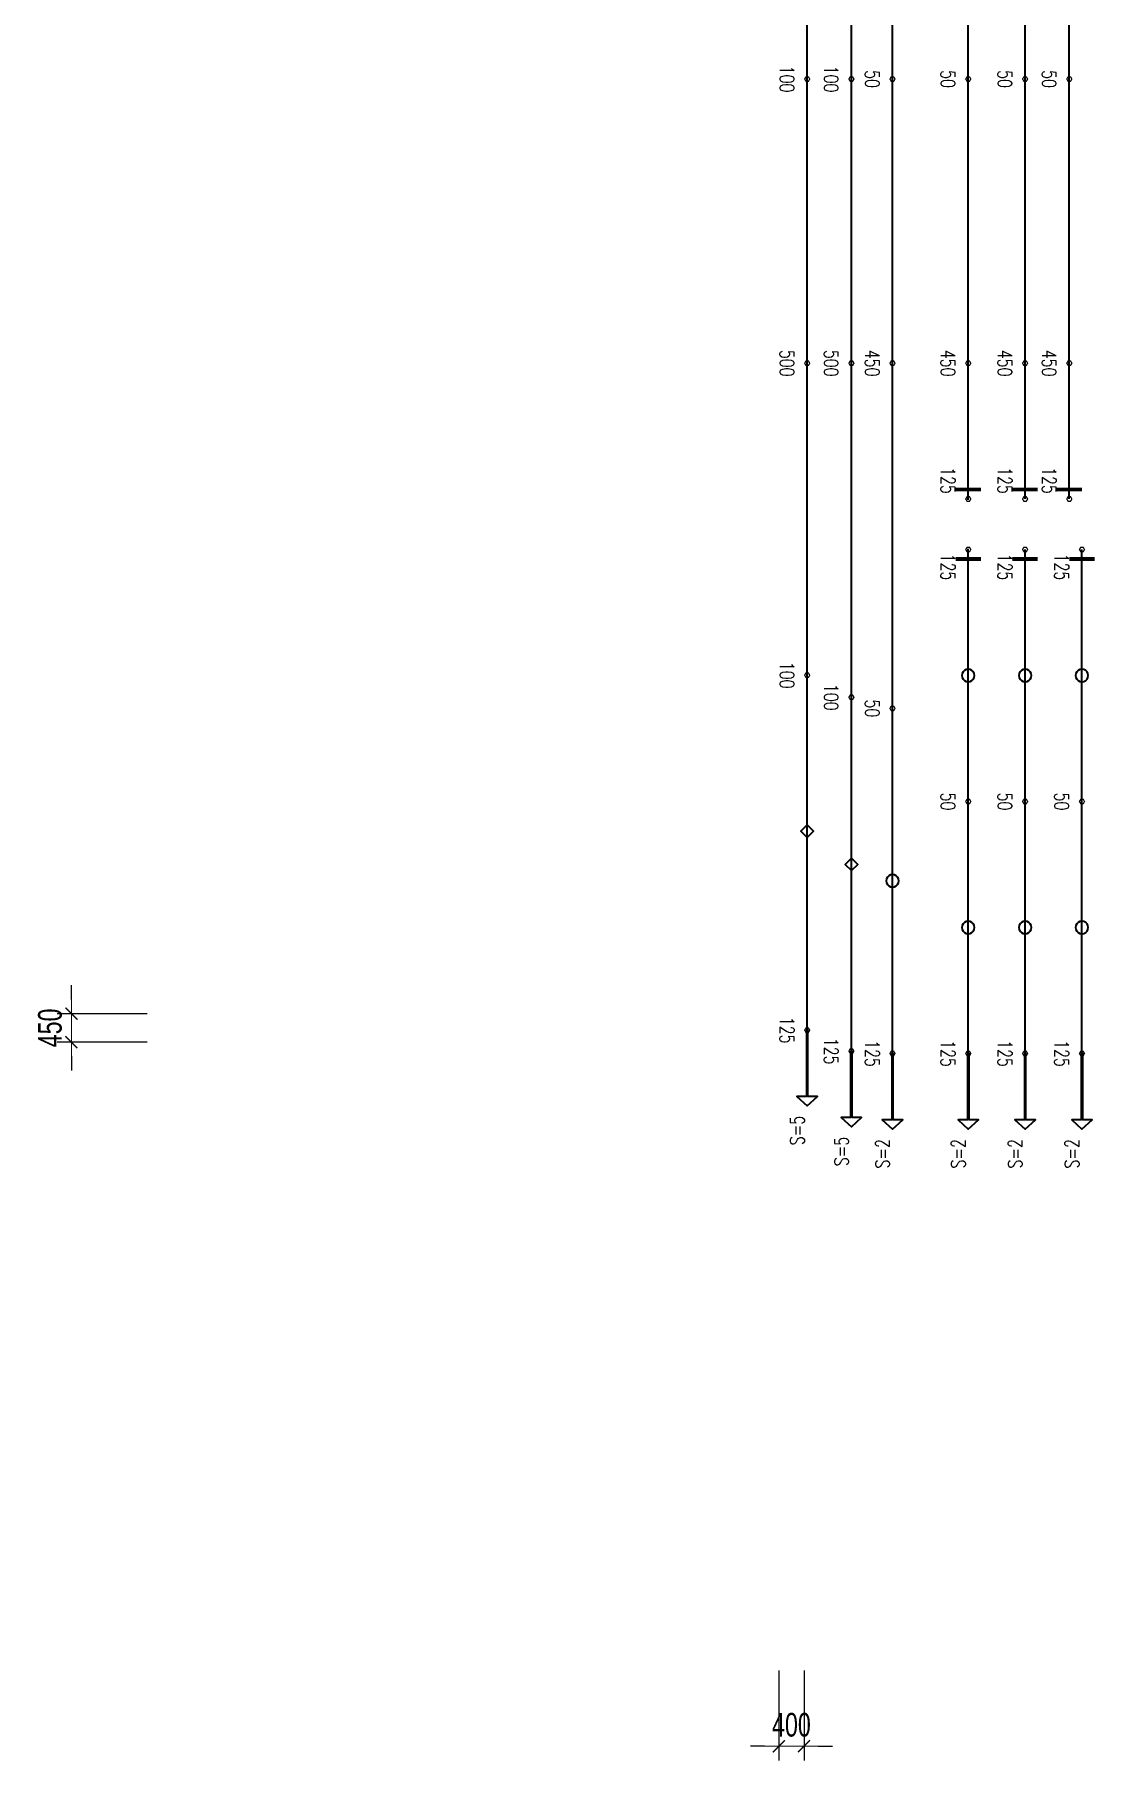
# Model space of a CAD drawing. Header units: millimetres. Extents: x 118516 to 587758, y -25561 to 50684.
# Drawn here: x 496966 to 513780, y -2925 to 24405 of the extents above; entities that cross this region are included whole.
import ezdxf

# ---------------------------------------------------------------- set-up
doc = ezdxf.new("R2010")
doc.units = ezdxf.units.MM
doc.layers.get('Defpoints').update_dxf_attribs({"color": 151, "lineweight": 9})
doc.layers.add('Current plane_Column', color=7, linetype='Continuous', true_color=0x4b00ff)
for name, color, linetype, lineweight in [('NDC_S-TENDON', 6, 'Continuous', 35), ('NDC_S_ANNO', 7, 'Continuous', 20), ('NDC_S_DIM', 1, 'Continuous', 15)]:
    doc.layers.add(name, color=color, linetype=linetype, lineweight=lineweight)
doc.styles.add('NDC_ANNO', font='', dxfattribs={"width": 0.8})
doc.styles.add('NDC_DIM', font='', dxfattribs={"width": 0.75})
doc.styles.get('NDC_ANNO').set_extended_font_data('Dotum')
doc.styles.get('NDC_DIM').set_extended_font_data('Dotum')
doc.dimstyles.new('NDC_dim_150', dxfattribs={"dimscale": 150, "dimtxt": 2.5, "dimasz": 1.5, "dimexe": 1.5, "dimexo": 2.5, "dimgap": 1, "dimtad": 1, "dimdec": 0, "dimzin": 0, "dimdsep": 46, "dimtxsty": 'NDC_DIM', "dimblk": 'DIMMARK', "dimcen": 0.09, "dimdle": 1.2, "dimclrd": 1, "dimclre": 1, "dimclrt": 3, "dimadec": 0, "dimazin": 0, "dimtfac": 1, "dimtdec": 0, "dimtix": 1, "dimtofl": 0, "dimtmove": 0, "dimatfit": 3, "dimfxl": 8, "dimfxlon": 1, "dimtolj": 1, "dimtzin": 0, "dimarcsym": 0})

# ---------------------------------------------------------------- blocks, each defined once
blk = doc.blocks.new('DIMMARK')
at = {"layer": 'NDC_S_DIM', "color": 1}
blk.add_line((-1.5, 0), (1, 0), dxfattribs=at)
at = {"layer": 'NDC_S_DIM', "color": 2, "const_width": 0.1}
blk.add_lwpolyline([(-0.42, -0.42), (0.42, 0.42)], dxfattribs=at)
blk = doc.blocks.new('*D32')
at = {"layer": 'Defpoints', "color": 0, "ltscale": 100, "transparency": 16777216}
for p in [(497550, 8900), (513774, 8900), (513774, 8450)]:
    blk.add_point(p, dxfattribs=at)
at = {"layer": 'NDC_S_DIM', "color": 1, "lineweight": -2, "ltscale": 100, "transparency": 16777216}
for p, q in [((497550, 9125), (497550, 9350)), ((498750, 8900), (497325, 8900)), ((498750, 8450), (497325, 8450)), ((497550, 8225), (497550, 8000))]:
    blk.add_line(p, q, dxfattribs=at)
at = {"layer": 'NDC_S_DIM', "color": 1, "lineweight": -2, "ltscale": 100, "transparency": 16777216, "xscale": 225, "yscale": 225, "zscale": 225}
for p, rotation in [((497550, 8900), 270), ((497550, 8450), 90)]:
    blk.add_blockref('DIMMARK', p, dxfattribs=dict(at, rotation=rotation))
at = {"layer": 'NDC_S_DIM', "color": 3, "ltscale": 100, "transparency": 16777216, "insert": (497212, 8675), "char_height": 375, "attachment_point": 5, "rotation": 90, "style": 'NDC_DIM'}
blk.add_mtext('\\A1;450', dxfattribs=at)
blk = doc.blocks.new('*D38')
at = {"layer": 'Defpoints', "color": 0, "ltscale": 100, "transparency": 16777216}
for p in [(508750, 14051), (509150, 14051), (509150, -2700)]:
    blk.add_point(p, dxfattribs=at)
at = {"layer": 'NDC_S_DIM', "color": 1, "lineweight": -2, "ltscale": 100, "transparency": 16777216}
for p, q in [((508750, -1500), (508750, -2925)), ((509150, -1500), (509150, -2925)), ((508525, -2700), (508300, -2700)), ((509375, -2700), (509600, -2700))]:
    blk.add_line(p, q, dxfattribs=at)
at = {"layer": 'NDC_S_DIM', "color": 1, "lineweight": -2, "ltscale": 100, "transparency": 16777216, "xscale": 225, "yscale": 225, "zscale": 225}
blk.add_blockref('DIMMARK', (508750, -2700), dxfattribs=at)
at = {"layer": 'NDC_S_DIM', "color": 1, "lineweight": -2, "ltscale": 100, "transparency": 16777216, "xscale": 225, "yscale": 225, "zscale": 225, "rotation": 180}
blk.add_blockref('DIMMARK', (509150, -2700), dxfattribs=at)
at = {"layer": 'NDC_S_DIM', "color": 3, "ltscale": 100, "transparency": 16777216, "insert": (508950, -2362), "char_height": 375, "attachment_point": 5, "style": 'NDC_DIM'}
blk.add_mtext('\\A1;400', dxfattribs=at)
blk = doc.blocks.new('HTB TDY')
at = {"layer": 'NDC_S-TENDON', "linetype": 'Continuous'}
for points, elevation in [([(490, 14200, 20, 20, 0), (470, 14235, 20, 20, 0), (430, 14235, 20, 20, 0), (410, 14200, 20, 20, 0), (430, 14165, 20, 20, 0), (470, 14165, 20, 20, 0)], 3200), ([(490, 14200, 20, 20, 0), (470, 14235, 20, 20, 0), (430, 14235, 20, 20, 0), (410, 14200, 20, 20, 0), (430, 14165, 20, 20, 0), (470, 14165, 20, 20, 0)], 3200), ([(1190, 14200, 20, 20, 0), (1170, 14235, 20, 20, 0), (1130, 14235, 20, 20, 0), (1110, 14200, 20, 20, 0), (1130, 14165, 20, 20, 0), (1170, 14165, 20, 20, 0)], 3200), ([(1190, 14200, 20, 20, 0), (1170, 14235, 20, 20, 0), (1130, 14235, 20, 20, 0), (1110, 14200, 20, 20, 0), (1130, 14165, 20, 20, 0), (1170, 14165, 20, 20, 0)], 3200), ([(1840, 14200, 20, 20, 0), (1820, 14235, 20, 20, 0), (1780, 14235, 20, 20, 0), (1760, 14200, 20, 20, 0), (1780, 14165, 20, 20, 0), (1820, 14165, 20, 20, 0)], 3500), ([(1840, 14200, 20, 20, 0), (1820, 14235, 20, 20, 0), (1780, 14235, 20, 20, 0), (1760, 14200, 20, 20, 0), (1780, 14165, 20, 20, 0), (1820, 14165, 20, 20, 0)], 3500), ([(3040, 14200, 20, 20, 0), (3020, 14235, 20, 20, 0), (2980, 14235, 20, 20, 0), (2960, 14200, 20, 20, 0), (2980, 14165, 20, 20, 0), (3020, 14165, 20, 20, 0)], 3500), ([(3040, 14200, 20, 20, 0), (3020, 14235, 20, 20, 0), (2980, 14235, 20, 20, 0), (2960, 14200, 20, 20, 0), (2980, 14165, 20, 20, 0), (3020, 14165, 20, 20, 0)], 3500), ([(3940, 14200, 20, 20, 0), (3920, 14235, 20, 20, 0), (3880, 14235, 20, 20, 0), (3860, 14200, 20, 20, 0), (3880, 14165, 20, 20, 0), (3920, 14165, 20, 20, 0)], 3500), ([(3940, 14200, 20, 20, 0), (3920, 14235, 20, 20, 0), (3880, 14235, 20, 20, 0), (3860, 14200, 20, 20, 0), (3880, 14165, 20, 20, 0), (3920, 14165, 20, 20, 0)], 3500), ([(4640, 14200, 20, 20, 0), (4620, 14235, 20, 20, 0), (4580, 14235, 20, 20, 0), (4560, 14200, 20, 20, 0), (4580, 14165, 20, 20, 0), (4620, 14165, 20, 20, 0)], -80), ([(4640, 14200, 20, 20, 0), (4620, 14235, 20, 20, 0), (4580, 14235, 20, 20, 0), (4560, 14200, 20, 20, 0), (4580, 14165, 20, 20, 0), (4620, 14165, 20, 20, 0)], -80), ([(490, 9700, 20, 20, 0), (470, 9735, 20, 20, 0), (430, 9735, 20, 20, 0), (410, 9700, 20, 20, 0), (430, 9665, 20, 20, 0), (470, 9665, 20, 20, 0)], 3600), ([(490, 9700, 20, 20, 0), (470, 9735, 20, 20, 0), (430, 9735, 20, 20, 0), (410, 9700, 20, 20, 0), (430, 9665, 20, 20, 0), (470, 9665, 20, 20, 0)], 3600), ([(490, 9700, 20, 20, 0), (470, 9735, 20, 20, 0), (430, 9735, 20, 20, 0), (410, 9700, 20, 20, 0), (430, 9665, 20, 20, 0), (470, 9665, 20, 20, 0)], 3600), ([(490, 9700, 20, 20, 0), (470, 9735, 20, 20, 0), (430, 9735, 20, 20, 0), (410, 9700, 20, 20, 0), (430, 9665, 20, 20, 0), (470, 9665, 20, 20, 0)], 3600), ([(1190, 9700, 20, 20, 0), (1170, 9735, 20, 20, 0), (1130, 9735, 20, 20, 0), (1110, 9700, 20, 20, 0), (1130, 9665, 20, 20, 0), (1170, 9665, 20, 20, 0)], 3600), ([(1190, 9700, 20, 20, 0), (1170, 9735, 20, 20, 0), (1130, 9735, 20, 20, 0), (1110, 9700, 20, 20, 0), (1130, 9665, 20, 20, 0), (1170, 9665, 20, 20, 0)], 3600), ([(1190, 9700, 20, 20, 0), (1170, 9735, 20, 20, 0), (1130, 9735, 20, 20, 0), (1110, 9700, 20, 20, 0), (1130, 9665, 20, 20, 0), (1170, 9665, 20, 20, 0)], 3600), ([(1190, 9700, 20, 20, 0), (1170, 9735, 20, 20, 0), (1130, 9735, 20, 20, 0), (1110, 9700, 20, 20, 0), (1130, 9665, 20, 20, 0), (1170, 9665, 20, 20, 0)], 3600), ([(1840, 9700, 20, 20, 0), (1820, 9735, 20, 20, 0), (1780, 9735, 20, 20, 0), (1760, 9700, 20, 20, 0), (1780, 9665, 20, 20, 0), (1820, 9665, 20, 20, 0)], 3650), ([(1840, 9700, 20, 20, 0), (1820, 9735, 20, 20, 0), (1780, 9735, 20, 20, 0), (1760, 9700, 20, 20, 0), (1780, 9665, 20, 20, 0), (1820, 9665, 20, 20, 0)], 3650), ([(1840, 9700, 20, 20, 0), (1820, 9735, 20, 20, 0), (1780, 9735, 20, 20, 0), (1760, 9700, 20, 20, 0), (1780, 9665, 20, 20, 0), (1820, 9665, 20, 20, 0)], 3650), ([(1840, 9700, 20, 20, 0), (1820, 9735, 20, 20, 0), (1780, 9735, 20, 20, 0), (1760, 9700, 20, 20, 0), (1780, 9665, 20, 20, 0), (1820, 9665, 20, 20, 0)], 3650), ([(3040, 9700, 20, 20, 0), (3020, 9735, 20, 20, 0), (2980, 9735, 20, 20, 0), (2960, 9700, 20, 20, 0), (2980, 9665, 20, 20, 0), (3020, 9665, 20, 20, 0)], 3650), ([(3040, 9700, 20, 20, 0), (3020, 9735, 20, 20, 0), (2980, 9735, 20, 20, 0), (2960, 9700, 20, 20, 0), (2980, 9665, 20, 20, 0), (3020, 9665, 20, 20, 0)], 3650), ([(3040, 9700, 20, 20, 0), (3020, 9735, 20, 20, 0), (2980, 9735, 20, 20, 0), (2960, 9700, 20, 20, 0), (2980, 9665, 20, 20, 0), (3020, 9665, 20, 20, 0)], 3650), ([(3040, 9700, 20, 20, 0), (3020, 9735, 20, 20, 0), (2980, 9735, 20, 20, 0), (2960, 9700, 20, 20, 0), (2980, 9665, 20, 20, 0), (3020, 9665, 20, 20, 0)], 3650), ([(3940, 9700, 20, 20, 0), (3920, 9735, 20, 20, 0), (3880, 9735, 20, 20, 0), (3860, 9700, 20, 20, 0), (3880, 9665, 20, 20, 0), (3920, 9665, 20, 20, 0)], 3650), ([(3940, 9700, 20, 20, 0), (3920, 9735, 20, 20, 0), (3880, 9735, 20, 20, 0), (3860, 9700, 20, 20, 0), (3880, 9665, 20, 20, 0), (3920, 9665, 20, 20, 0)], 3650), ([(3940, 9700, 20, 20, 0), (3920, 9735, 20, 20, 0), (3880, 9735, 20, 20, 0), (3860, 9700, 20, 20, 0), (3880, 9665, 20, 20, 0), (3920, 9665, 20, 20, 0)], 3650), ([(3940, 9700, 20, 20, 0), (3920, 9735, 20, 20, 0), (3880, 9735, 20, 20, 0), (3860, 9700, 20, 20, 0), (3880, 9665, 20, 20, 0), (3920, 9665, 20, 20, 0)], 3650), ([(4640, 9700, 20, 20, 0), (4620, 9735, 20, 20, 0), (4580, 9735, 20, 20, 0), (4560, 9700, 20, 20, 0), (4580, 9665, 20, 20, 0), (4620, 9665, 20, 20, 0)], 70), ([(4640, 9700, 20, 20, 0), (4620, 9735, 20, 20, 0), (4580, 9735, 20, 20, 0), (4560, 9700, 20, 20, 0), (4580, 9665, 20, 20, 0), (4620, 9665, 20, 20, 0)], 70), ([(4640, 9700, 20, 20, 0), (4620, 9735, 20, 20, 0), (4580, 9735, 20, 20, 0), (4560, 9700, 20, 20, 0), (4580, 9665, 20, 20, 0), (4620, 9665, 20, 20, 0)], 70), ([(4640, 9700, 20, 20, 0), (4620, 9735, 20, 20, 0), (4580, 9735, 20, 20, 0), (4560, 9700, 20, 20, 0), (4580, 9665, 20, 20, 0), (4620, 9665, 20, 20, 0)], 70), ([(3040, 7550, 20, 20, 0), (3020, 7585, 20, 20, 0), (2980, 7585, 20, 20, 0), (2960, 7550, 20, 20, 0), (2980, 7515, 20, 20, 0), (3020, 7515, 20, 20, 0)], 3592), ([(3040, 7550, 20, 20, 0), (3020, 7585, 20, 20, 0), (2980, 7585, 20, 20, 0), (2960, 7550, 20, 20, 0), (2980, 7515, 20, 20, 0), (3020, 7515, 20, 20, 0)], 3592), ([(3940, 7550, 20, 20, 0), (3920, 7585, 20, 20, 0), (3880, 7585, 20, 20, 0), (3860, 7550, 20, 20, 0), (3880, 7515, 20, 20, 0), (3920, 7515, 20, 20, 0)], 3592), ([(3940, 7550, 20, 20, 0), (3920, 7585, 20, 20, 0), (3880, 7585, 20, 20, 0), (3860, 7550, 20, 20, 0), (3880, 7515, 20, 20, 0), (3920, 7515, 20, 20, 0)], 3592), ([(4640, 7550, 20, 20, 0), (4620, 7585, 20, 20, 0), (4580, 7585, 20, 20, 0), (4560, 7550, 20, 20, 0), (4580, 7515, 20, 20, 0), (4620, 7515, 20, 20, 0)], 12), ([(4640, 7550, 20, 20, 0), (4620, 7585, 20, 20, 0), (4580, 7585, 20, 20, 0), (4560, 7550, 20, 20, 0), (4580, 7515, 20, 20, 0), (4620, 7515, 20, 20, 0)], 12), ([(3040, 6750, 20, 20, 0), (3020, 6785, 20, 20, 0), (2980, 6785, 20, 20, 0), (2960, 6750, 20, 20, 0), (2980, 6715, 20, 20, 0), (3020, 6715, 20, 20, 0)], 3573), ([(3040, 6750, 20, 20, 0), (3020, 6785, 20, 20, 0), (2980, 6785, 20, 20, 0), (2960, 6750, 20, 20, 0), (2980, 6715, 20, 20, 0), (3020, 6715, 20, 20, 0)], 3573), ([(3940, 6750, 20, 20, 0), (3920, 6785, 20, 20, 0), (3880, 6785, 20, 20, 0), (3860, 6750, 20, 20, 0), (3880, 6715, 20, 20, 0), (3920, 6715, 20, 20, 0)], 3573), ([(3940, 6750, 20, 20, 0), (3920, 6785, 20, 20, 0), (3880, 6785, 20, 20, 0), (3860, 6750, 20, 20, 0), (3880, 6715, 20, 20, 0), (3920, 6715, 20, 20, 0)], 3573), ([(4840, 6750, 20, 20, 0), (4820, 6785, 20, 20, 0), (4780, 6785, 20, 20, 0), (4760, 6750, 20, 20, 0), (4780, 6715, 20, 20, 0), (4820, 6715, 20, 20, 0)], 3573), ([(4840, 6750, 20, 20, 0), (4820, 6785, 20, 20, 0), (4780, 6785, 20, 20, 0), (4760, 6750, 20, 20, 0), (4780, 6715, 20, 20, 0), (4820, 6715, 20, 20, 0)], 3573), ([(490, 4760, 20, 20, 0), (470, 4795, 20, 20, 0), (430, 4795, 20, 20, 0), (410, 4760, 20, 20, 0), (430, 4725, 20, 20, 0), (470, 4725, 20, 20, 0)], 3200), ([(490, 4760, 20, 20, 0), (470, 4795, 20, 20, 0), (430, 4795, 20, 20, 0), (410, 4760, 20, 20, 0), (430, 4725, 20, 20, 0), (470, 4725, 20, 20, 0)], 3200), ([(1190, 4410, 20, 20, 0), (1170, 4445, 20, 20, 0), (1130, 4445, 20, 20, 0), (1110, 4410, 20, 20, 0), (1130, 4375, 20, 20, 0), (1170, 4375, 20, 20, 0)], 3200), ([(1190, 4410, 20, 20, 0), (1170, 4445, 20, 20, 0), (1130, 4445, 20, 20, 0), (1110, 4410, 20, 20, 0), (1130, 4375, 20, 20, 0), (1170, 4375, 20, 20, 0)], 3200), ([(1840, 4235, 20, 20, 0), (1820, 4270, 20, 20, 0), (1780, 4270, 20, 20, 0), (1760, 4235, 20, 20, 0), (1780, 4200, 20, 20, 0), (1820, 4200, 20, 20, 0)], 3500), ([(1840, 4235, 20, 20, 0), (1820, 4270, 20, 20, 0), (1780, 4270, 20, 20, 0), (1760, 4235, 20, 20, 0), (1780, 4200, 20, 20, 0), (1820, 4200, 20, 20, 0)], 3500), ([(3040, 2760, 20, 20, 0), (3020, 2795, 20, 20, 0), (2980, 2795, 20, 20, 0), (2960, 2760, 20, 20, 0), (2980, 2725, 20, 20, 0), (3020, 2725, 20, 20, 0)], 3498), ([(3040, 2760, 20, 20, 0), (3020, 2795, 20, 20, 0), (2980, 2795, 20, 20, 0), (2960, 2760, 20, 20, 0), (2980, 2725, 20, 20, 0), (3020, 2725, 20, 20, 0)], 3498), ([(3940, 2760, 20, 20, 0), (3920, 2795, 20, 20, 0), (3880, 2795, 20, 20, 0), (3860, 2760, 20, 20, 0), (3880, 2725, 20, 20, 0), (3920, 2725, 20, 20, 0)], 3498), ([(3940, 2760, 20, 20, 0), (3920, 2795, 20, 20, 0), (3880, 2795, 20, 20, 0), (3860, 2760, 20, 20, 0), (3880, 2725, 20, 20, 0), (3920, 2725, 20, 20, 0)], 3498), ([(4840, 2760, 20, 20, 0), (4820, 2795, 20, 20, 0), (4780, 2795, 20, 20, 0), (4760, 2760, 20, 20, 0), (4780, 2725, 20, 20, 0), (4820, 2725, 20, 20, 0)], 3498), ([(4840, 2760, 20, 20, 0), (4820, 2795, 20, 20, 0), (4780, 2795, 20, 20, 0), (4760, 2760, 20, 20, 0), (4780, 2725, 20, 20, 0), (4820, 2725, 20, 20, 0)], 3498), ([(490, -861, 20, 20, 0), (470, -827, 20, 20, 0), (430, -827, 20, 20, 0), (410, -861, 20, 20, 0), (430, -896, 20, 20, 0), (470, -896, 20, 20, 0)], 3575), ([(490, -861, 20, 20, 0), (470, -827, 20, 20, 0), (430, -827, 20, 20, 0), (410, -861, 20, 20, 0), (430, -896, 20, 20, 0), (470, -896, 20, 20, 0)], 3575), ([(1190, -1193, 20, 20, 0), (1170, -1158, 20, 20, 0), (1130, -1158, 20, 20, 0), (1110, -1193, 20, 20, 0), (1130, -1228, 20, 20, 0), (1170, -1228, 20, 20, 0)], 3575), ([(1190, -1193, 20, 20, 0), (1170, -1158, 20, 20, 0), (1130, -1158, 20, 20, 0), (1110, -1193, 20, 20, 0), (1130, -1228, 20, 20, 0), (1170, -1228, 20, 20, 0)], 3575), ([(1840, -1230, 20, 20, 0), (1820, -1195, 20, 20, 0), (1780, -1195, 20, 20, 0), (1760, -1230, 20, 20, 0), (1780, -1265, 20, 20, 0), (1820, -1265, 20, 20, 0)], 3575), ([(1840, -1230, 20, 20, 0), (1820, -1195, 20, 20, 0), (1780, -1195, 20, 20, 0), (1760, -1230, 20, 20, 0), (1780, -1265, 20, 20, 0), (1820, -1265, 20, 20, 0)], 3575), ([(3040, -1230, 20, 20, 0), (3020, -1195, 20, 20, 0), (2980, -1195, 20, 20, 0), (2960, -1230, 20, 20, 0), (2980, -1265, 20, 20, 0), (3020, -1265, 20, 20, 0)], 3575), ([(3040, -1230, 20, 20, 0), (3020, -1195, 20, 20, 0), (2980, -1195, 20, 20, 0), (2960, -1230, 20, 20, 0), (2980, -1265, 20, 20, 0), (3020, -1265, 20, 20, 0)], 3575), ([(3940, -1230, 20, 20, 0), (3920, -1195, 20, 20, 0), (3880, -1195, 20, 20, 0), (3860, -1230, 20, 20, 0), (3880, -1265, 20, 20, 0), (3920, -1265, 20, 20, 0)], 3575), ([(3940, -1230, 20, 20, 0), (3920, -1195, 20, 20, 0), (3880, -1195, 20, 20, 0), (3860, -1230, 20, 20, 0), (3880, -1265, 20, 20, 0), (3920, -1265, 20, 20, 0)], 3575), ([(4840, -1230, 20, 20, 0), (4820, -1195, 20, 20, 0), (4780, -1195, 20, 20, 0), (4760, -1230, 20, 20, 0), (4780, -1265, 20, 20, 0), (4820, -1265, 20, 20, 0)], 3575), ([(4840, -1230, 20, 20, 0), (4820, -1195, 20, 20, 0), (4780, -1195, 20, 20, 0), (4760, -1230, 20, 20, 0), (4780, -1265, 20, 20, 0), (4820, -1265, 20, 20, 0)], 3575)]:
    blk.add_lwpolyline(points, format="xyseb", close=True, dxfattribs=dict(at, elevation=elevation))
for points, elevation in [([(2800, 7700, 60, 60, 0), (3200, 7700, 60, 60, 0)], 3592), ([(3700, 7700, 60, 60, 0), (4100, 7700, 60, 60, 0)], 3592), ([(4400, 7700, 60, 60, 0), (4800, 7700, 60, 60, 0)], 12), ([(3200, 6600, 60, 60, 0), (2800, 6600, 60, 60, 0)], 3573), ([(4100, 6600, 60, 60, 0), (3700, 6600, 60, 60, 0)], 3573), ([(5000, 6600, 60, 60, 0), (4600, 6600, 60, 60, 0)], 3573)]:
    blk.add_lwpolyline(points, format="xyseb", dxfattribs=dict(at, elevation=elevation))
for points, elevation in [([(3000, 4655), (3031, 4660), (3059, 4674), (3081, 4696), (3095, 4724), (3100, 4755), (3095, 4786), (3081, 4814), (3059, 4836), (3031, 4850), (3000, 4855), (2969, 4850), (2941, 4836), (2919, 4814), (2905, 4786), (2900, 4755), (2905, 4724), (2919, 4696), (2941, 4674), (2969, 4660), (3000, 4655)], 3531), ([(3900, 4655), (3931, 4660), (3959, 4674), (3981, 4696), (3995, 4724), (4000, 4755), (3995, 4786), (3981, 4814), (3959, 4836), (3931, 4850), (3900, 4855), (3869, 4850), (3841, 4836), (3819, 4814), (3805, 4786), (3800, 4755), (3805, 4724), (3819, 4696), (3841, 4674), (3869, 4660), (3900, 4655)], 3531), ([(4800, 4655), (4831, 4660), (4859, 4674), (4881, 4696), (4895, 4724), (4900, 4755), (4895, 4786), (4881, 4814), (4859, 4836), (4831, 4850), (4800, 4855), (4769, 4850), (4741, 4836), (4719, 4814), (4705, 4786), (4700, 4755), (4705, 4724), (4719, 4696), (4741, 4674), (4769, 4660), (4800, 4655)], 3531), ([(450, 2190), (550, 2290), (450, 2390), (350, 2290), (450, 2190)], 3362), ([(1150, 1665), (1250, 1765), (1150, 1865), (1050, 1765), (1150, 1665)], 3363), ([(1800, 1402), (1831, 1407), (1859, 1422), (1881, 1444), (1895, 1472), (1900, 1502), (1895, 1533), (1881, 1561), (1859, 1583), (1831, 1598), (1800, 1602), (1769, 1598), (1741, 1583), (1719, 1561), (1705, 1533), (1700, 1502), (1705, 1472), (1719, 1444), (1741, 1422), (1769, 1407), (1800, 1402)], 3532), ([(3000, 665), (3031, 670), (3059, 684), (3081, 706), (3095, 734), (3100, 765), (3095, 796), (3081, 824), (3059, 846), (3031, 860), (3000, 865), (2969, 860), (2941, 846), (2919, 824), (2905, 796), (2900, 765), (2905, 734), (2919, 706), (2941, 684), (2969, 670), (3000, 665)], 3531), ([(3900, 665), (3931, 670), (3959, 684), (3981, 706), (3995, 734), (4000, 765), (3995, 796), (3981, 824), (3959, 846), (3931, 860), (3900, 865), (3869, 860), (3841, 846), (3819, 824), (3805, 796), (3800, 765), (3805, 734), (3819, 706), (3841, 684), (3869, 670), (3900, 665)], 3531), ([(4800, 665), (4831, 670), (4859, 684), (4881, 706), (4895, 734), (4900, 765), (4895, 796), (4881, 824), (4859, 846), (4831, 860), (4800, 865), (4769, 860), (4741, 846), (4719, 824), (4705, 796), (4700, 765), (4705, 734), (4719, 706), (4741, 684), (4769, 670), (4800, 665)], 3531), ([(438, -861), (438, -1911), (288, -1911), (450, -2061), (612, -1911), (462, -1911), (462, -861)], 3575), ([(1138, -1193), (1138, -2243), (988, -2243), (1150, -2393), (1312, -2243), (1162, -2243), (1162, -1193)], 3575), ([(1788, -1230), (1788, -2280), (1638, -2280), (1800, -2430), (1962, -2280), (1812, -2280), (1812, -1230)], 3575), ([(2988, -1230), (2988, -2280), (2838, -2280), (3000, -2430), (3162, -2280), (3012, -2280), (3012, -1230)], 3575), ([(3888, -1230), (3888, -2280), (3738, -2280), (3900, -2430), (4062, -2280), (3912, -2280), (3912, -1230)], 3575), ([(4788, -1230), (4788, -2280), (4638, -2280), (4800, -2430), (4962, -2280), (4812, -2280), (4812, -1230)], 3575)]:
    blk.add_lwpolyline(points, close=True, dxfattribs=dict(at, elevation=elevation))
for points in [[(450, 9700, 3600), (450, 10300, 3582), (450, 10900, 3529), (450, 11500, 3440), (450, 12175, 3335), (450, 12850, 3260), (450, 13525, 3215), (450, 14200, 3200), (450, 14875, 3215), (450, 15550, 3260), (450, 16225, 3335), (450, 16900, 3440), (450, 17500, 3529), (450, 18100, 3582), (450, 18700, 3600)], [(1150, 9700, 3600), (1150, 10300, 3582), (1150, 10900, 3529), (1150, 11500, 3440), (1150, 12175, 3335), (1150, 12850, 3260), (1150, 13525, 3215), (1150, 14200, 3200), (1150, 14875, 3215), (1150, 15550, 3260), (1150, 16225, 3335), (1150, 16900, 3440), (1150, 17500, 3529), (1150, 18100, 3582), (1150, 18700, 3600)], [(1800, 9700, 3650), (1800, 10300, 3643), (1800, 10900, 3623), (1800, 11500, 3590), (1800, 12175, 3551), (1800, 12850, 3522), (1800, 13525, 3506), (1800, 14200, 3500), (1800, 14875, 3506), (1800, 15550, 3522), (1800, 16225, 3551), (1800, 16900, 3590), (1800, 17500, 3623), (1800, 18100, 3643), (1800, 18700, 3650)], [(3000, 9700, 3650), (3000, 10300, 3643), (3000, 10900, 3623), (3000, 11500, 3590), (3000, 12175, 3551), (3000, 12850, 3522), (3000, 13525, 3506), (3000, 14200, 3500), (3000, 14875, 3506), (3000, 15550, 3522), (3000, 16225, 3551), (3000, 16900, 3590), (3000, 17500, 3623), (3000, 18100, 3643), (3000, 18700, 3650)], [(3900, 9700, 3650), (3900, 10300, 3643), (3900, 10900, 3623), (3900, 11500, 3590), (3900, 12175, 3551), (3900, 12850, 3522), (3900, 13525, 3506), (3900, 14200, 3500), (3900, 14875, 3506), (3900, 15550, 3522), (3900, 16225, 3551), (3900, 16900, 3590), (3900, 17500, 3623), (3900, 18100, 3643), (3900, 18700, 3650)], [(4600, 9700, 70), (4600, 10300, 63), (4600, 10900, 43), (4600, 11500, 10), (4600, 12175, -29), (4600, 12850, -57), (4600, 13525, -74), (4600, 14200, -80), (4600, 14875, -74), (4600, 15550, -57), (4600, 16225, -29), (4600, 16900, 10), (4600, 17500, 43), (4600, 18100, 63), (4600, 18700, 70)], [(450, -861, 3564), (450, 479, 3558), (450, 1137, 3508), (450, 1796, 3425), (450, 2784, 3300), (450, 3772, 3225), (450, 4760, 3200), (450, 5748, 3227), (450, 6736, 3307), (450, 7724, 3440), (450, 8383, 3529), (450, 9041, 3582), (450, 9700, 3600)], [(1150, -1193, 3563), (1150, -175, 3558), (1150, 531, 3508), (1150, 1236, 3425), (1150, 2294, 3300), (1150, 3352, 3225), (1150, 4410, 3200), (1150, 5468, 3227), (1150, 6526, 3307), (1150, 7584, 3440), (1150, 8289, 3529), (1150, 8995, 3582), (1150, 9700, 3600)], [(1800, -1230, 3575), (1800, -501, 3572), (1800, 227, 3562), (1800, 956, 3545), (1800, 2049, 3520), (1800, 3142, 3505), (1800, 4235, 3500), (1800, 5328, 3510), (1800, 6421, 3540), (1800, 7514, 3590), (1800, 8243, 3623), (1800, 8971, 3643), (1800, 9700, 3650)], [(3000, 7539, 3591), (3000, 8243, 3623), (3000, 8971, 3643), (3000, 9700, 3650)], [(3900, 7550, 3592), (3900, 8243, 3623), (3900, 8971, 3643), (3900, 9700, 3650)], [(4600, 7550, 12), (4600, 8243, 43), (4600, 8971, 63), (4600, 9700, 70)], [(3000, -1230, 3575), (3000, -501, 3572), (3000, 227, 3562), (3000, 956, 3545), (3000, 2049, 3520), (3000, 3142, 3505), (3000, 4235, 3500), (3000, 5328, 3510), (3000, 6421, 3540), (3000, 6761, 3556)], [(3900, -1230, 3575), (3900, -501, 3572), (3900, 227, 3562), (3900, 956, 3545), (3900, 2049, 3520), (3900, 3142, 3505), (3900, 4235, 3500), (3900, 5328, 3510), (3900, 6421, 3540), (3900, 6750, 3555)], [(4800, -1230, 3575), (4800, -501, 3572), (4800, 227, 3562), (4800, 956, 3545), (4800, 2049, 3520), (4800, 3142, 3505), (4800, 4235, 3500), (4800, 5328, 3510), (4800, 6421, 3540), (4800, 6750, 3555)]]:
    blk.add_polyline3d(points, dxfattribs=at)
at = {"layer": 'NDC_S_ANNO', "linetype": 'Continuous', "char_height": 225, "attachment_point": 5, "line_spacing_factor": 0.75, "style": 'NDC_ANNO'}
for s, insert, rotation in [('\\FSTANDARD.shx;100', (130, 14200, 3200), 269.9996), ('\\FSTANDARD.shx;100', (830, 14200, 3200), 269.9996), ('\\FSTANDARD.shx;50', (1480, 14200, 3500), 269.9996), ('\\FSTANDARD.shx;50', (2680, 14200, 3500), 269.9996), ('\\FSTANDARD.shx;50', (3580, 14200, 3500), 269.9996), ('\\FSTANDARD.shx;50', (4280, 14200, -80), 269.9996), ('\\FSTANDARD.shx;500', (130, 9700, 3600), 269.9996), ('\\FSTANDARD.shx;500', (830, 9700, 3600), 269.9996), ('\\FSTANDARD.shx;450', (1480, 9700, 3650), 269.9996), ('\\FSTANDARD.shx;450', (2680, 9700, 3650), 269.9996), ('\\FSTANDARD.shx;450', (3580, 9700, 3650), 269.9996), ('\\FSTANDARD.shx;450', (4280, 9700, 70), 269.9996), ('\\FSTANDARD.shx;125', (2680, 7842, 3592), 270), ('\\FSTANDARD.shx;125', (3580, 7842, 3592), 270), ('\\FSTANDARD.shx;125', (4280, 7842, 12), 270), ('\\FSTANDARD.shx;125', (2680, 6473, 3573), 269.9993), ('\\FSTANDARD.shx;125', (3580, 6473, 3573), 269.9993), ('\\FSTANDARD.shx;125', (4480, 6473, 3573), 269.9993), ('\\FSTANDARD.shx;100', (130, 4760, 3200), 270), ('\\FSTANDARD.shx;100', (830, 4410, 3200), 269.9995), ('\\FSTANDARD.shx;50', (1480, 4235, 3500), 269.9993), ('\\FSTANDARD.shx;50', (2680, 2760, 3498), 269.9993), ('\\FSTANDARD.shx;50', (3580, 2760, 3498), 269.9993), ('\\FSTANDARD.shx;50', (4480, 2760, 3498), 269.9993), ('\\FSTANDARD.shx;125', (130, -861, 3564), 270), ('\\FSTANDARD.shx;125', (830, -1193, 3563), 269.9995), ('\\FSTANDARD.shx;125', (1480, -1230, 3575), 269.9993), ('\\FSTANDARD.shx;125', (2680, -1230, 3575), 269.9993), ('\\FSTANDARD.shx;125', (3580, -1230, 3575), 269.9993), ('\\FSTANDARD.shx;125', (4480, -1230, 3575), 269.9993), ('\\FSTANDARD.shx;S=5', (292, -2449, 3689), 90), ('\\FSTANDARD.shx;S=5', (992, -2781, 3688), 89.9995), ('\\FSTANDARD.shx;S=2', (1642, -2817, 3700), 89.9993), ('\\FSTANDARD.shx;S=2', (2842, -2817, 3700), 89.9993), ('\\FSTANDARD.shx;S=2', (3742, -2817, 3700), 89.9993), ('\\FSTANDARD.shx;S=2', (4642, -2817, 3700), 89.9993)]:
    blk.add_mtext(s, dxfattribs=dict(at, insert=insert, rotation=rotation))

msp = doc.modelspace()

# ---------------------------------------------------------------- block references
at = {"layer": 'Current plane_Column'}
msp.add_blockref('HTB TDY', (508750, 9500), dxfattribs=at)

# ---------------------------------------------------------------- dimensions: what is measured, and where the dimension line sits
at = {"layer": 'NDC_S_DIM', "ltscale": 100}
dim = msp.add_linear_dim(base=(509150, -2700), p1=(508750, 14051.1), p2=(509150, 14051.1), dimstyle='NDC_dim_150', dxfattribs=at)
dim.commit()
dim.dimension.update_dxf_attribs({"geometry": '*D38', "text_midpoint": (508950, -2362.2)})
dim = msp.add_linear_dim(base=(497550, 8900), p1=(513774, 8450), p2=(513774, 8900), angle=90, dimstyle='NDC_dim_150', dxfattribs=at)
dim.commit()
dim.dimension.update_dxf_attribs({"geometry": '*D32', "text_midpoint": (497212.2, 8675)})

doc.saveas('drawing.dxf')
